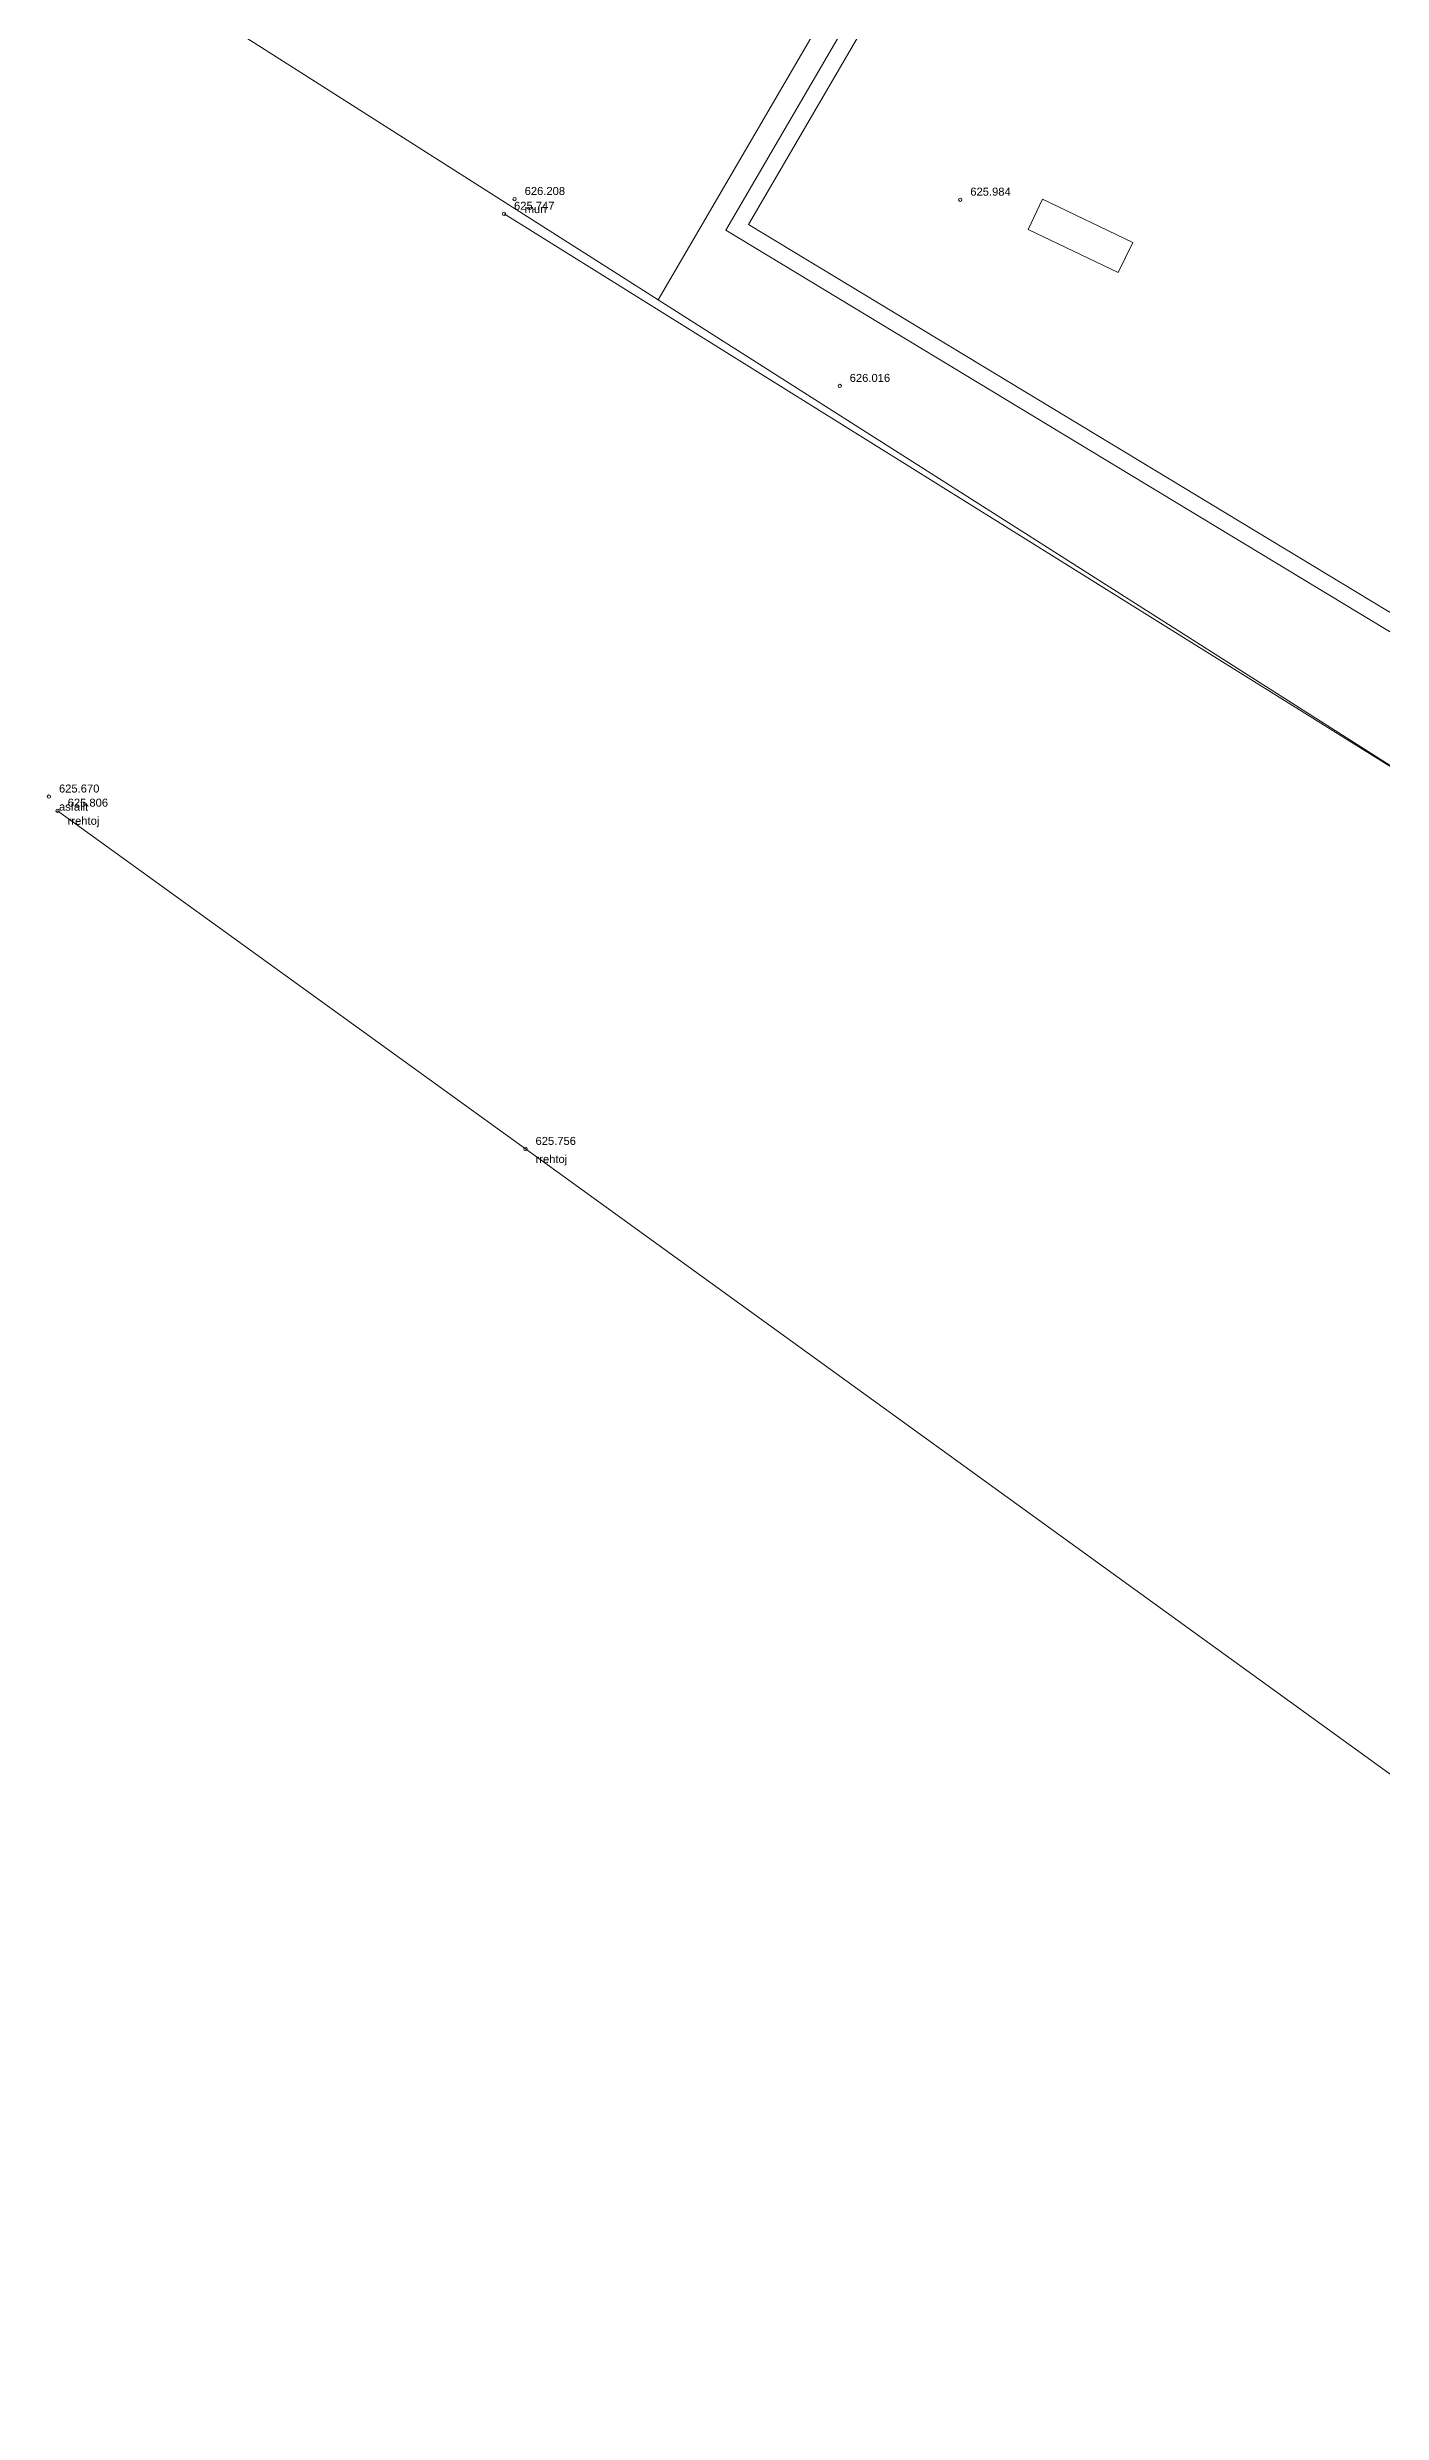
# Model space of a CAD drawing. Header units: metres. Extents: x 7511795 to 7511885.4, y 4693237.5 to 4693334.
# Drawn here: x 7511805.81 to 7511825.82, y 4693237.79 to 4693273.26 of the extents above; entities that cross this region are included whole.
import ezdxf

# ---------------------------------------------------------------- set-up
doc = ezdxf.new("R2010")
doc.units = ezdxf.units.M
for name, color, linetype, lineweight in [('bodrumi', 5, 'Continuous', 0), ('Matjet', 210, 'Continuous', 0), ('muri', 44, 'Continuous', 0), ('parcela', 7, 'Continuous', 0), ('rrethoj', 106, 'Continuous', 0), ('shtyllat', 1, 'Continuous', 0)]:
    doc.layers.add(name, color=color, linetype=linetype, lineweight=lineweight)
doc.styles.get("Standard").update_dxf_attribs({"font": 'arial.ttf'})

# ---------------------------------------------------------------- blocks, each defined once
blk = doc.blocks.new('*U13', base_point=(7511805.833, 4693262.024, 625.67))
at = {"layer": 'Matjet', "linetype": 'ByBlock', "lineweight": -2}
blk.add_line((7511805.833, 4693262.024, 625.67), (7511805.833, 4693262.024, 625.67), dxfattribs=at)
blk.add_circle((7511805.833, 4693262.024, 625.67), 0.025, dxfattribs=at)
at = {"layer": 'Matjet', "linetype": 'ByBlock', "char_height": 0.12}
for s, insert, attachment_point in [('625.670', (7511805.983, 4693262.144, 625.67), 4), ('asfallt', (7511805.983, 4693261.933, 625.67), 1)]:
    blk.add_mtext(s, dxfattribs=dict(at, insert=insert, attachment_point=attachment_point))
blk = doc.blocks.new('*U14', base_point=(7511805.963, 4693261.812, 625.806))
at = {"layer": 'Matjet', "linetype": 'ByBlock', "lineweight": -2}
blk.add_line((7511805.963, 4693261.812, 625.806), (7511805.963, 4693261.812, 625.806), dxfattribs=at)
blk.add_circle((7511805.963, 4693261.812, 625.806), 0.025, dxfattribs=at)
at = {"layer": 'Matjet', "linetype": 'ByBlock', "char_height": 0.12}
for s, insert, attachment_point in [('625.806', (7511806.113, 4693261.932, 625.806), 4), ('rrehtoj', (7511806.113, 4693261.721, 625.806), 1)]:
    blk.add_mtext(s, dxfattribs=dict(at, insert=insert, attachment_point=attachment_point))
blk = doc.blocks.new('*U15', base_point=(7511812.978, 4693256.74, 625.756))
at = {"layer": 'Matjet', "linetype": 'ByBlock', "lineweight": -2}
blk.add_line((7511812.978, 4693256.74, 625.756), (7511812.978, 4693256.74, 625.756), dxfattribs=at)
blk.add_circle((7511812.978, 4693256.74, 625.756), 0.025, dxfattribs=at)
at = {"layer": 'Matjet', "linetype": 'ByBlock', "char_height": 0.12}
for s, insert, attachment_point in [('625.756', (7511813.128, 4693256.86, 625.756), 4), ('rrehtoj', (7511813.128, 4693256.649, 625.756), 1)]:
    blk.add_mtext(s, dxfattribs=dict(at, insert=insert, attachment_point=attachment_point))
blk = doc.blocks.new('*U26', base_point=(7511812.656, 4693270.762, 625.747))
at = {"layer": 'Matjet', "linetype": 'ByBlock', "lineweight": -2}
blk.add_line((7511812.656, 4693270.762, 625.747), (7511812.656, 4693270.762, 625.747), dxfattribs=at)
blk.add_circle((7511812.656, 4693270.762, 625.747), 0.025, dxfattribs=at)
at = {"layer": 'Matjet', "linetype": 'ByBlock', "insert": (7511812.806, 4693270.882, 625.747), "char_height": 0.12, "attachment_point": 4}
blk.add_mtext('625.747', dxfattribs=at)
blk = doc.blocks.new('*U27', base_point=(7511812.815, 4693270.984, 626.208))
at = {"layer": 'Matjet', "linetype": 'ByBlock', "lineweight": -2}
blk.add_line((7511812.815, 4693270.984, 626.208), (7511812.815, 4693270.984, 626.208), dxfattribs=at)
blk.add_circle((7511812.815, 4693270.984, 626.208), 0.025, dxfattribs=at)
at = {"layer": 'Matjet', "linetype": 'ByBlock', "char_height": 0.12}
for s, insert, attachment_point in [('626.208', (7511812.965, 4693271.104, 626.208), 4), ('muri', (7511812.965, 4693270.893, 626.208), 1)]:
    blk.add_mtext(s, dxfattribs=dict(at, insert=insert, attachment_point=attachment_point))
blk = doc.blocks.new('*U30', base_point=(7511819.497, 4693270.974, 625.984))
at = {"layer": 'Matjet', "linetype": 'ByBlock', "lineweight": -2}
blk.add_line((7511819.497, 4693270.974, 625.984), (7511819.497, 4693270.974, 625.984), dxfattribs=at)
blk.add_circle((7511819.497, 4693270.974, 625.984), 0.025, dxfattribs=at)
at = {"layer": 'Matjet', "linetype": 'ByBlock', "insert": (7511819.647, 4693271.094, 625.984), "char_height": 0.12, "attachment_point": 4}
blk.add_mtext('625.984', dxfattribs=at)
blk = doc.blocks.new('*U31', base_point=(7511817.689, 4693268.181, 626.016))
at = {"layer": 'Matjet', "linetype": 'ByBlock', "lineweight": -2}
blk.add_line((7511817.689, 4693268.181, 626.016), (7511817.689, 4693268.181, 626.016), dxfattribs=at)
blk.add_circle((7511817.689, 4693268.181, 626.016), 0.025, dxfattribs=at)
at = {"layer": 'Matjet', "linetype": 'ByBlock', "insert": (7511817.839, 4693268.301, 626.016), "char_height": 0.12, "attachment_point": 4}
blk.add_mtext('626.016', dxfattribs=at)

msp = doc.modelspace()

# ---------------------------------------------------------------- linework, layer by layer
at = {"layer": 'bodrumi'}
msp.add_lwpolyline([(7511855.345, 4693246.71), (7511877.719, 4693293.499), (7511839.929, 4693311.57), (7511815.983, 4693270.516)], close=True, dxfattribs=at)
at = {"layer": 'muri', "lineweight": 5}
msp.add_lwpolyline([(7511869.793, 4693277.502), (7511866.579, 4693270.781), (7511862.609, 4693272.679), (7511856.613, 4693260.139), (7511856.973, 4693259.966), (7511862.841, 4693272.236), (7511866.449, 4693270.51), (7511855.239, 4693247.067), (7511848.597, 4693251.084), (7511850.701, 4693255.484), (7511850.475, 4693255.592), (7511848.382, 4693251.214), (7511837.162, 4693258), (7511838.702, 4693261.221), (7511838.477, 4693261.329), (7511836.947, 4693258.13), (7511826.737, 4693264.305), (7511827.764, 4693266.452), (7511827.312, 4693266.668), (7511826.307, 4693264.565), (7511816.323, 4693270.603), (7511820.711, 4693278.127)], dxfattribs=at)
at = {"layer": 'muri', "elevation": 625.806, "flags": 128}
msp.add_lwpolyline([(7511845.976, 4693250.258), (7511841.823, 4693252.517), (7511837.292, 4693255.398), (7511812.656, 4693270.762)], dxfattribs=at)
at = {"layer": 'parcela', "flags": 128}
for points in [[(7511839.64, 4693311.774), (7511814.966, 4693269.473), (7511808.304, 4693273.712), (7511819.588, 4693291.563), (7511833.949, 4693314.281), (7511839.64, 4693311.774)], [(7511814.966, 4693269.473), (7511839.64, 4693311.774), (7511841.452, 4693310.975), (7511873.052, 4693297.055), (7511878.341, 4693294.453), (7511872.939, 4693283.093), (7511869.394, 4693275.64), (7511867.394, 4693271.28), (7511855.089, 4693245.348), (7511843.413, 4693251.372), (7511814.966, 4693269.473)]]:
    msp.add_lwpolyline(points, dxfattribs=at)
at = {"layer": 'rrethoj', "elevation": 625.806, "flags": 128}
msp.add_lwpolyline([(7511805.963, 4693261.812), (7511812.978, 4693256.74), (7511827.24, 4693246.428), (7511828.381, 4693245.525), (7511830.495, 4693243.481), (7511832.286, 4693240.996), (7511832.979, 4693238.514), (7511833.974, 4693237.791), (7511845.976, 4693250.258)], dxfattribs=at)
at = {"layer": 'shtyllat', "lineweight": 5}
for points in [[(7511877.719, 4693293.499), (7511839.929, 4693311.57), (7511815.983, 4693270.516), (7511855.345, 4693246.71)], [(7511821.866, 4693269.882), (7511822.082, 4693270.333), (7511820.729, 4693270.98), (7511820.513, 4693270.529)]]:
    msp.add_lwpolyline(points, close=True, dxfattribs=at)

# ---------------------------------------------------------------- block references
at = {"layer": 'Matjet'}
for name, p in [('*U26', (7511812.656, 4693270.762, 625.747)), ('*U27', (7511812.815, 4693270.984, 626.208)), ('*U30', (7511819.497, 4693270.974, 625.984)), ('*U31', (7511817.689, 4693268.181, 626.016)), ('*U13', (7511805.833, 4693262.024, 625.67)), ('*U14', (7511805.963, 4693261.812, 625.806)), ('*U15', (7511812.978, 4693256.74, 625.756))]:
    msp.add_blockref(name, p, dxfattribs=at)

doc.saveas('drawing.dxf')
